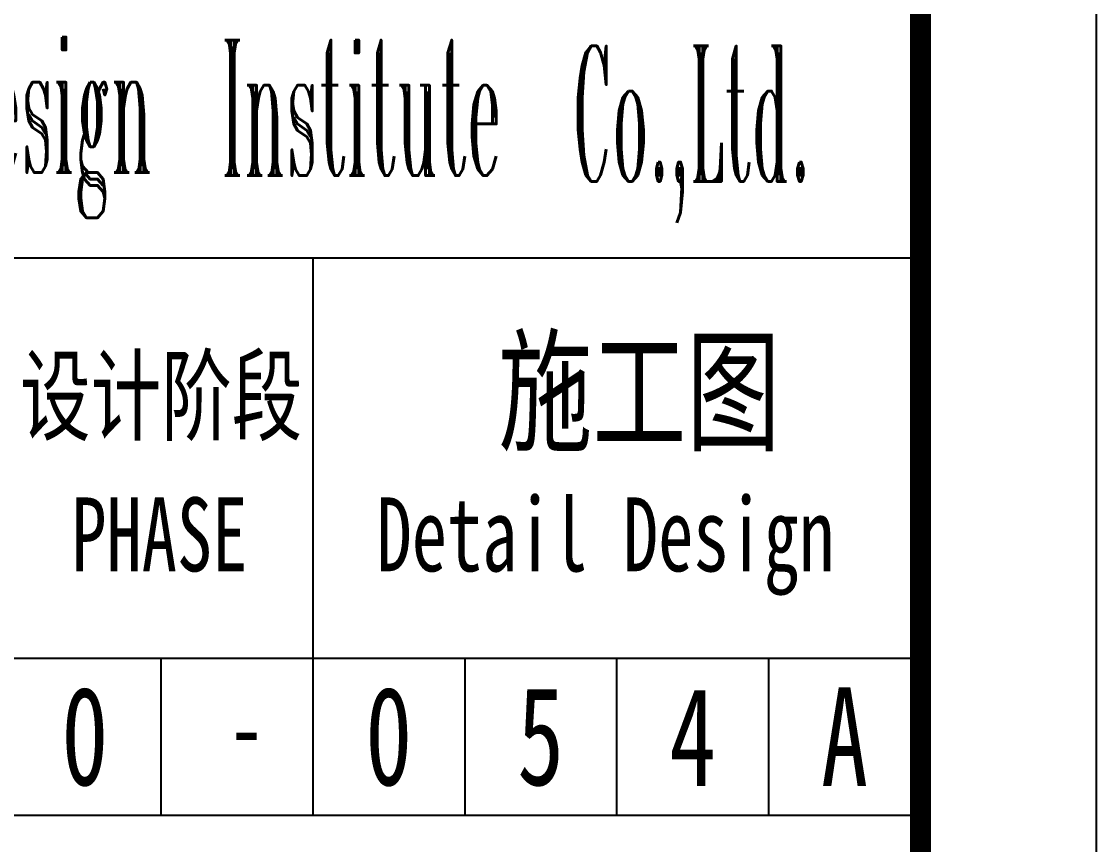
# Model space of a CAD drawing. Header units: millimetres. Extents: x 0 to 420, y 0 to 297.
# Drawn here: x 389.46 to 420, y 39.36 to 62.74 of the extents above; entities that cross this region are included whole.
import ezdxf
from ezdxf.enums import TextEntityAlignment as Align

# ---------------------------------------------------------------- set-up
doc = ezdxf.new("R2010")
doc.units = ezdxf.units.MM
for name, color, linetype in [('GPDRAW', 1, 'Continuous'), ('sign', 7, 'Continuous'), ('TITLE', 1, 'Continuous')]:
    doc.layers.add(name, color=color, linetype=linetype)
doc.styles.add('ECL', font='SIMFANG_2312.TTF', dxfattribs={"width": 0.7, "height": 3})
doc.styles.add('LXL', font='SIMFANG_2312.TTF', dxfattribs={"width": 0.7, "height": 3})
doc.styles.add('ROMANT', font='ROMANT.SHX', dxfattribs={"width": 0.6})

# ---------------------------------------------------------------- blocks, each defined once
blk = doc.blocks.new('*U69')
at = {"layer": 'TITLE', "color": 1, "style": 'ROMANT', "width": 0.32}
for s, p in [('Design', (57.135, 6.222)), ('Institute', (69.813, 6.102)), ('Co.,Ltd.', (83.212, 5.86))]:
    blk.add_text(s, height=5.5, dxfattribs=at).set_placement(p, align=Align.MIDDLE_CENTER)
blk = doc.blocks.new('XXDAFRAM-CH-HENG-A3')
at = {"linetype": 'Continuous'}
for p, q in [((393.417, 44.649), (393.417, 40.194)), ((397.733, 44.649), (397.733, 40.194)), ((402.05, 44.649), (402.05, 40.194)), ((406.367, 44.649), (406.367, 40.194)), ((410.683, 44.649), (410.683, 40.194))]:
    blk.add_line(p, q, dxfattribs=at)
at = {"color": 1}
blk.add_lwpolyline([(0, 0), (420, 0), (420, 297), (0, 297)], close=True, dxfattribs=at)
at = {"color": 1, "const_width": 0.6}
blk.add_lwpolyline([(25, 5), (415, 5), (415, 292), (25, 292)], close=True, dxfattribs=at)
at = {"layer": 'GPDRAW'}
for p, q in [((415, 83.587), (415, 5)), ((415, 56.022), (285.5, 56.022)), ((397.733, 56.022), (397.733, 44.649)), ((285.5, 44.649), (415, 44.649))]:
    blk.add_line(p, q, dxfattribs=at)
at = {"layer": 'GPDRAW', "color": 3, "linetype": 'Continuous'}
blk.add_line((285.5, 44.649), (415, 44.649), dxfattribs=at)
at = {"layer": 'sign', "color": 1, "linetype": 'Continuous'}
blk.add_line((285.5, 40.194), (415, 40.194), dxfattribs=at)
at = {"xscale": 0.7000000815300855, "yscale": 0.7000000815300855, "zscale": 0.7000000815300856}
blk.add_blockref('*U69', (350.25, 56.022), dxfattribs=at)
at = {"linetype": 'Continuous', "style": 'ECL', "width": 0.7}
for tag, height, p in [('DESIGNSTATUS', 2.8, (407.013, 52.286)), ('ENDESIGNSTATUS', 2.8, (407.013, 47.375)), ('V', 2.8, (378.308, 42.422)), ('O', 2.8, (382.625, 42.422)), ('N', 2.8, (386.942, 42.422)), ('L', 2.8, (391.258, 42.422)), ('D', 2.8, (399.892, 42.422)), ('W', 2.8, (404.208, 42.422)), ('G', 2.8, (408.525, 42.422)), ('VEREN40', 2.8, (412.842, 42.422)), ('DWGNAME1', 3, (372.022, 30.89)), ('DWGENAME1', 3, (371.833, 27.226)), ('DWGNAME', 3, (371.833, 27.145)), ('DWGNAME2', 3, (371.833, 23.322)), ('DWGENAME', 3, (371.833, 23.303)), ('DWGENAME2', 3, (372.057, 19.642)), ('DWGNO', 3, (370.72, 8.719)), ('VEREN40', 3, (411.224, 8.719))]:
    blk.add_attdef(tag, text='', height=height, dxfattribs=at).set_placement(p, align=Align.MIDDLE)
at = {"style": 'ECL', "width": 0.7, "flags": 1}
for p in [(321.472, 31.794), (321.472, 26.194), (321.472, 20.594), (321.472, 14.994)]:
    blk.add_attdef('DATE', text='', height=3, dxfattribs=at).set_placement(p, align=Align.MIDDLE)
for tag, p in [('SJ1', (299.889, 28.994)), ('JH', (299.889, 23.394)), ('SH1', (299.889, 17.794)), ('PZ', (299.889, 12.194)), ('BL', (299.889, 5))]:
    blk.add_attdef(tag, p, '', height=3, dxfattribs=at)
at = {"layer": 'GPDRAW', "style": 'LXL', "width": 0.7}
for s, p in [('设计阶段', (389.417, 51.061)), ('PHASE', (390.874, 47.122))]:
    blk.add_text(s, height=2.1, dxfattribs=at).set_placement(p)
at = {"layer": 'GPDRAW', "color": 5, "style": 'LXL', "width": 0.7}
blk.add_text('Detail Design', height=2.1, dxfattribs=at).set_placement((399.546, 47.122))
at = {"layer": 'GPDRAW', "color": 0, "style": 'LXL', "width": 0.7}
blk.add_text('-', height=2.1, dxfattribs=at).set_placement((395.349, 41.626))

msp = doc.modelspace()

# ---------------------------------------------------------------- block references
ref = msp.add_blockref('XXDAFRAM-CH-HENG-A3', (0, 0))
ref.add_attrib('DESIGNSTATUS', '施工图', dxfattribs={"linetype": 'Continuous', "height": 2.8, "style": 'ECL', "width": 0.7}).set_placement((407.013, 52.286), align=Align.MIDDLE)
ref.add_attrib('L', '0', dxfattribs={"linetype": 'Continuous', "height": 2.8, "style": 'ECL', "width": 0.7}).set_placement((391.258, 42.422), align=Align.MIDDLE)
ref.add_attrib('D', '0', dxfattribs={"linetype": 'Continuous', "height": 2.8, "style": 'ECL', "width": 0.7}).set_placement((399.892, 42.422), align=Align.MIDDLE)
ref.add_attrib('W', '5', dxfattribs={"linetype": 'Continuous', "height": 2.8, "style": 'ECL', "width": 0.7}).set_placement((404.208, 42.422), align=Align.MIDDLE)
ref.add_attrib('G', '4', dxfattribs={"linetype": 'Continuous', "height": 2.8, "style": 'ECL', "width": 0.7}).set_placement((408.525, 42.422), align=Align.MIDDLE)
ref.add_attrib('VEREN40', 'A', dxfattribs={"linetype": 'Continuous', "height": 2.8, "style": 'ECL', "width": 0.7}).set_placement((412.842, 42.422), align=Align.MIDDLE)

doc.saveas('drawing.dxf')
